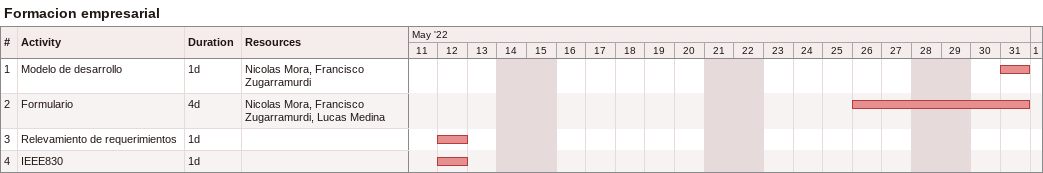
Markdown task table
Formacion empresarial

| ID | Task | Duration | Start | Finish | Resources |
|---|---|---|---|---|---|
| 1 | Modelo de desarrollo | 1d | 2022-05-31 | 2022-05-31 | Nicolas Mora, Francisco Zugarramurdi |
| 2 | Formulario | 4d | 2022-05-26 | 2022-05-31 | Nicolas Mora, Francisco Zugarramurdi, Lucas Medina |
| 3 | Relevamiento de requerimientos | 1d | 2022-05-12 | 2022-05-12 |  |
| 4 | IEEE830 | 1d | 2022-05-12 | 2022-05-12 |  |
